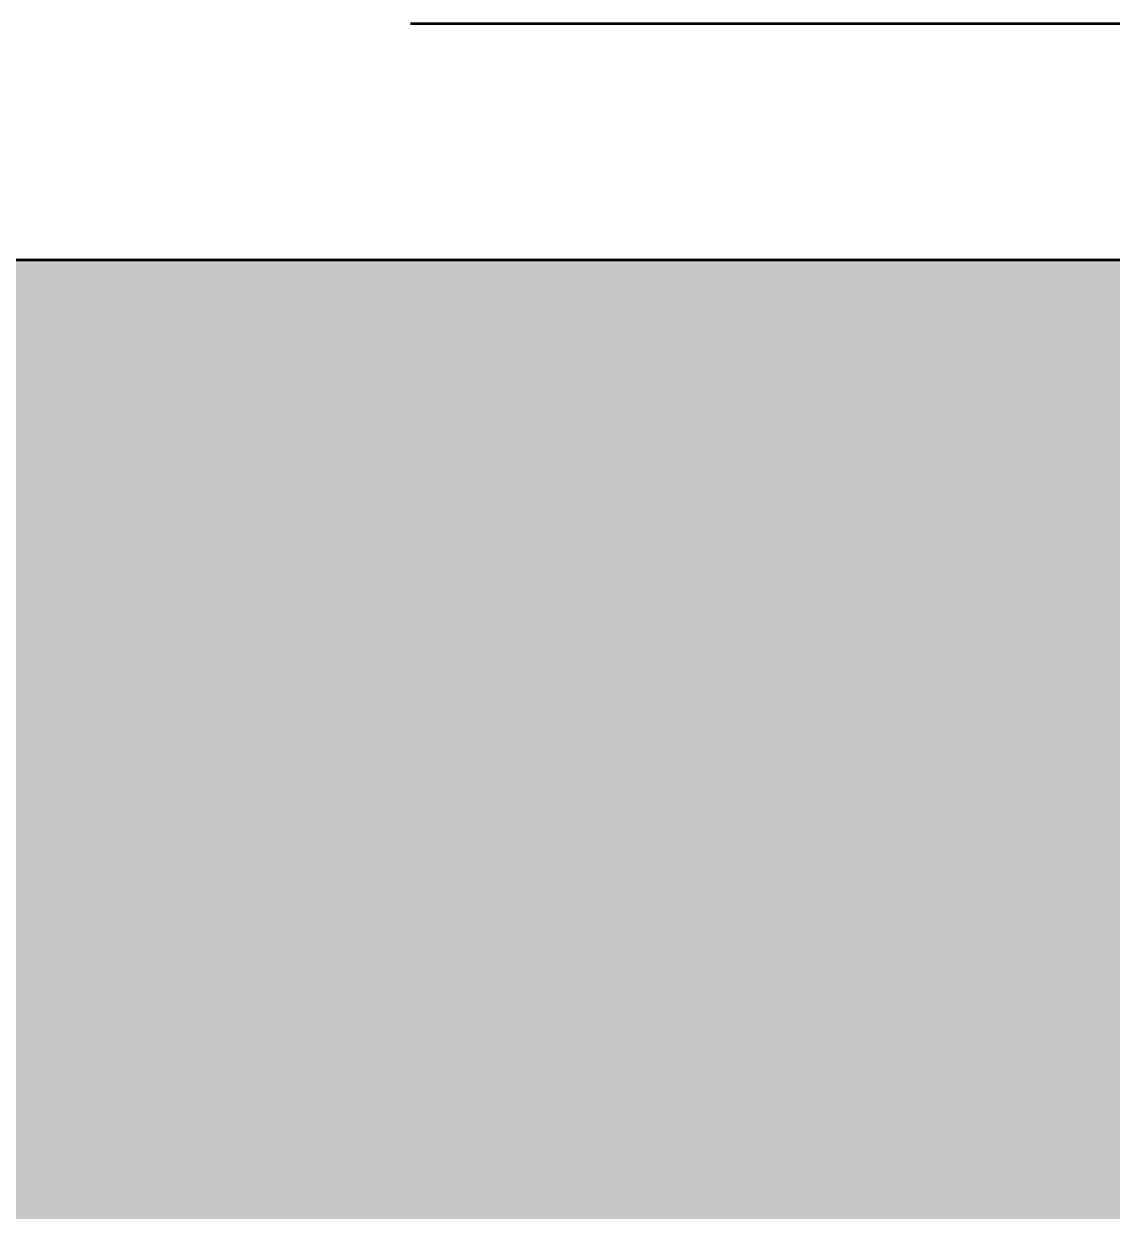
# Model space of a CAD drawing. Header units: millimetres. Extents: x 282 to 167718, y 282 to 525318.
# Drawn here: x 54960 to 55610, y 340804 to 341513 of the extents above; entities that cross this region are included whole.
import ezdxf

# ---------------------------------------------------------------- set-up
doc = ezdxf.new("R2010")
doc.units = ezdxf.units.MM
doc.linetypes.add('DASH_1976_423', pattern=[2398.888889, 1975.555556, -423.333333])
for name, color, linetype in [('GEOFAB', 5, 'Continuous'), ('MODULE_ART', 7, 'Continuous'), ('TANK', 7, 'Continuous')]:
    doc.layers.add(name, color=color, linetype=linetype)

# ---------------------------------------------------------------- blocks, each defined once
blk = doc.blocks.new('atlancube_face')
at = {"true_color": 0x000000}
blk.add_solid([(-1.79, -1.79), (1151.79, -1.79), (-1.79, 781.79), (1151.79, 781.79)], dxfattribs=at)

msp = doc.modelspace()

# ---------------------------------------------------------------- linework, layer by layer
at = {"layer": 'GEOFAB', "color": 5, "linetype": 'DASH_1976_423', "lineweight": 53}
msp.add_lwpolyline([(52555, 339240.56), (119537.22, 339240.56), (119537.22, 341512.78), (52555, 341512.78)], close=True, dxfattribs=at)
at = {"layer": 'TANK', "lineweight": 53}
msp.add_lwpolyline([(52696.11, 339381.67), (119396.11, 339381.67), (119396.11, 341371.67), (52696.11, 341371.67)], close=True, dxfattribs=at)

# ---------------------------------------------------------------- block references
at = {"layer": 'MODULE_ART', "yscale": 0.5512820512820513}
for p in [(53846.11, 340941.67), (54996.11, 340941.67)]:
    msp.add_blockref('atlancube_face', p, dxfattribs=at)
at = {"layer": 'MODULE_ART'}
for p in [(53846.11, 340161.67), (54996.11, 340161.67)]:
    msp.add_blockref('atlancube_face', p, dxfattribs=at)

doc.saveas('drawing.dxf')
